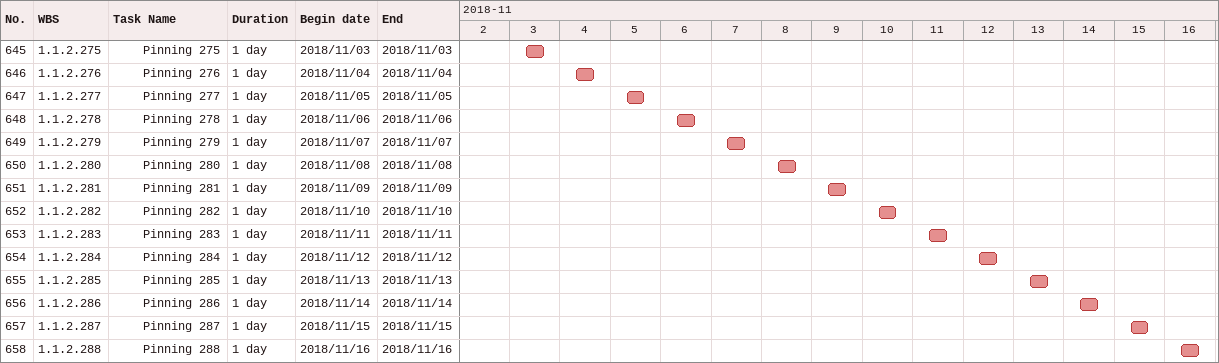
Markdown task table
| ID | WBS | Task | Duration | Start | Finish |
|---|---|---|---|---|---|
| 645 | 1.1.2.275 | Pinning 275 | 1d | 2018-11-03 | 2018-11-03 |
| 646 | 1.1.2.276 | Pinning 276 | 1d | 2018-11-04 | 2018-11-04 |
| 647 | 1.1.2.277 | Pinning 277 | 1d | 2018-11-05 | 2018-11-05 |
| 648 | 1.1.2.278 | Pinning 278 | 1d | 2018-11-06 | 2018-11-06 |
| 649 | 1.1.2.279 | Pinning 279 | 1d | 2018-11-07 | 2018-11-07 |
| 650 | 1.1.2.280 | Pinning 280 | 1d | 2018-11-08 | 2018-11-08 |
| 651 | 1.1.2.281 | Pinning 281 | 1d | 2018-11-09 | 2018-11-09 |
| 652 | 1.1.2.282 | Pinning 282 | 1d | 2018-11-10 | 2018-11-10 |
| 653 | 1.1.2.283 | Pinning 283 | 1d | 2018-11-11 | 2018-11-11 |
| 654 | 1.1.2.284 | Pinning 284 | 1d | 2018-11-12 | 2018-11-12 |
| 655 | 1.1.2.285 | Pinning 285 | 1d | 2018-11-13 | 2018-11-13 |
| 656 | 1.1.2.286 | Pinning 286 | 1d | 2018-11-14 | 2018-11-14 |
| 657 | 1.1.2.287 | Pinning 287 | 1d | 2018-11-15 | 2018-11-15 |
| 658 | 1.1.2.288 | Pinning 288 | 1d | 2018-11-16 | 2018-11-16 |
